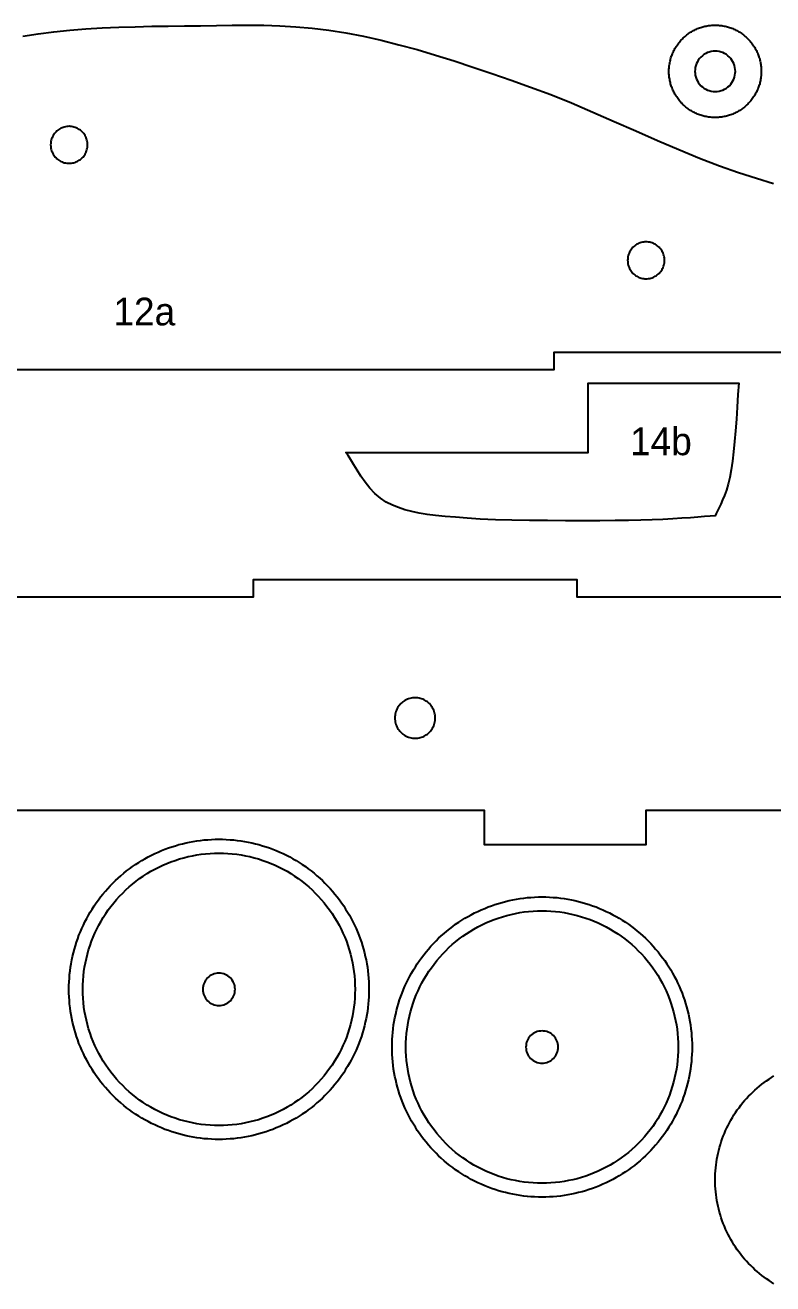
# Model space of a CAD drawing. Header units: metres. Extents: x 6 to 594, y 14 to 134.
# Drawn here: x 278.2 to 343, y 25 to 134 of the extents above; entities that cross this region are included whole.
import ezdxf
from ezdxf.enums import TextEntityAlignment as Align

# ---------------------------------------------------------------- set-up
doc = ezdxf.new("R2010")
doc.units = ezdxf.units.M
for name, color, linetype in [('CORTAR', 1, 'Continuous'), ('GRABAR', 5, 'Continuous'), ('GRABAR_RELLENO', 4, 'Continuous')]:
    doc.layers.add(name, color=color, linetype=linetype)

msp = doc.modelspace()

# ---------------------------------------------------------------- linework, layer by layer
at = {"layer": 'CORTAR'}
for points in [[(278.01, 133.04), (279.33, 133.25), (280.69, 133.43), (282.07, 133.57), (283.47, 133.68), (284.89, 133.77), (286.32, 133.83), (287.75, 133.87), (289.18, 133.9), (290.6, 133.92), (292.01, 133.94), (293.4, 133.95), (294.78, 133.98), (296.15, 133.99), (297.52, 134), (298.89, 133.99), (300.27, 133.94), (301.67, 133.86), (303.09, 133.74), (304.53, 133.57), (306.01, 133.34), (307.52, 133.04), (309.05, 132.7), (310.6, 132.31), (312.17, 131.88), (313.76, 131.41), (315.37, 130.91), (317, 130.37), (318.65, 129.81), (320.32, 129.23), (322.01, 128.64), (323.75, 127.99), (325.55, 127.26), (327.39, 126.48), (329.26, 125.66), (331.14, 124.84), (333.01, 124.02), (334.84, 123.22), (336.64, 122.48), (338.37, 121.81), (340.01, 121.24), (341.58, 120.74), (343.07, 120.3)], [(352.01, 105.64), (324.01, 105.64), (324.01, 104.14), (244.01, 104.14)], [(218, 84.5), (298, 84.5), (298, 86), (298, 86), (326, 86), (326, 84.5), (350, 84.5), (350, 66), (332, 66), (332, 63), (318, 63), (318, 66), (298, 66), (256, 66)], [(343.1, 24.99), (342.88, 25.13), (342.67, 25.27), (342.45, 25.42), (342.25, 25.57), (342.04, 25.72), (341.84, 25.88), (341.64, 26.05), (341.45, 26.22), (341.26, 26.4), (341.08, 26.58), (340.9, 26.76), (340.72, 26.95), (340.55, 27.14), (340.38, 27.34), (340.22, 27.54), (340.07, 27.75), (339.92, 27.95), (339.77, 28.17), (339.63, 28.38), (339.49, 28.6), (339.36, 28.82), (339.24, 29.05), (339.12, 29.28), (339.01, 29.51), (338.9, 29.74), (338.8, 29.98), (338.7, 30.22), (338.61, 30.46), (338.53, 30.71), (338.45, 30.95), (338.38, 31.2), (338.31, 31.45), (338.26, 31.7), (338.2, 31.95), (338.15, 32.2), (338.11, 32.46), (338.08, 32.71), (338.05, 32.97), (338.03, 33.23), (338.01, 33.48), (338, 33.74), (338, 34), (338, 34.26), (338.01, 34.52), (338.03, 34.77), (338.05, 35.03), (338.08, 35.29), (338.11, 35.54), (338.15, 35.8), (338.2, 36.05), (338.26, 36.3), (338.31, 36.55), (338.38, 36.8), (338.45, 37.05), (338.53, 37.29), (338.61, 37.54), (338.7, 37.78), (338.8, 38.02), (338.9, 38.26), (339.01, 38.49), (339.12, 38.72), (339.24, 38.95), (339.36, 39.18), (339.49, 39.4), (339.63, 39.62), (339.77, 39.83), (339.92, 40.05), (340.07, 40.25), (340.22, 40.46), (340.38, 40.66), (340.55, 40.86), (340.72, 41.05), (340.9, 41.24), (341.08, 41.42), (341.26, 41.6), (341.45, 41.78), (341.64, 41.95), (341.84, 42.12), (342.04, 42.28), (342.25, 42.43), (342.45, 42.58), (342.67, 42.73), (342.88, 42.87), (343.1, 43.01)]]:
    msp.add_lwpolyline(points, dxfattribs=at)
for points in [[(342, 129.9), (342, 129.8), (341.99, 129.71), (341.98, 129.61), (341.97, 129.51), (341.96, 129.41), (341.94, 129.32), (341.92, 129.22), (341.9, 129.12), (341.88, 129.03), (341.86, 128.93), (341.83, 128.84), (341.8, 128.75), (341.77, 128.65), (341.73, 128.56), (341.7, 128.47), (341.66, 128.38), (341.62, 128.29), (341.57, 128.2), (341.53, 128.11), (341.48, 128.03), (341.43, 127.94), (341.38, 127.86), (341.33, 127.78), (341.27, 127.7), (341.21, 127.62), (341.15, 127.54), (341.09, 127.46), (341.03, 127.39), (340.96, 127.31), (340.9, 127.24), (340.83, 127.17), (340.76, 127.1), (340.69, 127.04), (340.61, 126.97), (340.54, 126.91), (340.46, 126.85), (340.38, 126.79), (340.3, 126.73), (340.22, 126.67), (340.14, 126.62), (340.06, 126.57), (339.97, 126.52), (339.89, 126.47), (339.8, 126.43), (339.71, 126.38), (339.62, 126.34), (339.53, 126.3), (339.44, 126.27), (339.35, 126.23), (339.25, 126.2), (339.16, 126.17), (339.07, 126.14), (338.97, 126.12), (338.88, 126.1), (338.78, 126.08), (338.68, 126.06), (338.59, 126.04), (338.49, 126.03), (338.39, 126.02), (338.29, 126.01), (338.2, 126), (338.1, 126), (338, 126), (337.9, 126), (337.8, 126), (337.71, 126.01), (337.61, 126.02), (337.51, 126.03), (337.41, 126.04), (337.32, 126.06), (337.22, 126.08), (337.12, 126.1), (337.03, 126.12), (336.93, 126.14), (336.84, 126.17), (336.75, 126.2), (336.65, 126.23), (336.56, 126.27), (336.47, 126.3), (336.38, 126.34), (336.29, 126.38), (336.2, 126.43), (336.11, 126.47), (336.03, 126.52), (335.94, 126.57), (335.86, 126.62), (335.78, 126.67), (335.7, 126.73), (335.62, 126.79), (335.54, 126.85), (335.46, 126.91), (335.39, 126.97), (335.31, 127.04), (335.24, 127.1), (335.17, 127.17), (335.1, 127.24), (335.04, 127.31), (334.97, 127.39), (334.91, 127.46), (334.85, 127.54), (334.79, 127.62), (334.73, 127.7), (334.67, 127.78), (334.62, 127.86), (334.57, 127.94), (334.52, 128.03), (334.47, 128.11), (334.43, 128.2), (334.38, 128.29), (334.34, 128.38), (334.3, 128.47), (334.27, 128.56), (334.23, 128.65), (334.2, 128.75), (334.17, 128.84), (334.14, 128.93), (334.12, 129.03), (334.1, 129.12), (334.08, 129.22), (334.06, 129.32), (334.04, 129.41), (334.03, 129.51), (334.02, 129.61), (334.01, 129.71), (334, 129.8), (334, 129.9), (334, 130), (334, 130.1), (334, 130.2), (334.01, 130.29), (334.02, 130.39), (334.03, 130.49), (334.04, 130.59), (334.06, 130.68), (334.08, 130.78), (334.1, 130.88), (334.12, 130.97), (334.14, 131.07), (334.17, 131.16), (334.2, 131.25), (334.23, 131.35), (334.27, 131.44), (334.3, 131.53), (334.34, 131.62), (334.38, 131.71), (334.43, 131.8), (334.47, 131.89), (334.52, 131.97), (334.57, 132.06), (334.62, 132.14), (334.67, 132.22), (334.73, 132.3), (334.79, 132.38), (334.85, 132.46), (334.91, 132.54), (334.97, 132.61), (335.04, 132.69), (335.1, 132.76), (335.17, 132.83), (335.24, 132.9), (335.31, 132.96), (335.39, 133.03), (335.46, 133.09), (335.54, 133.15), (335.62, 133.21), (335.7, 133.27), (335.78, 133.33), (335.86, 133.38), (335.94, 133.43), (336.03, 133.48), (336.11, 133.53), (336.2, 133.57), (336.29, 133.62), (336.38, 133.66), (336.47, 133.7), (336.56, 133.73), (336.65, 133.77), (336.75, 133.8), (336.84, 133.83), (336.93, 133.86), (337.03, 133.88), (337.12, 133.9), (337.22, 133.92), (337.32, 133.94), (337.41, 133.96), (337.51, 133.97), (337.61, 133.98), (337.71, 133.99), (337.8, 134), (337.9, 134), (338, 134), (338.1, 134), (338.2, 134), (338.29, 133.99), (338.39, 133.98), (338.49, 133.97), (338.59, 133.96), (338.68, 133.94), (338.78, 133.92), (338.88, 133.9), (338.97, 133.88), (339.07, 133.86), (339.16, 133.83), (339.25, 133.8), (339.35, 133.77), (339.44, 133.73), (339.53, 133.7), (339.62, 133.66), (339.71, 133.62), (339.8, 133.57), (339.89, 133.53), (339.97, 133.48), (340.06, 133.43), (340.14, 133.38), (340.22, 133.33), (340.3, 133.27), (340.38, 133.21), (340.46, 133.15), (340.54, 133.09), (340.61, 133.03), (340.69, 132.96), (340.76, 132.9), (340.83, 132.83), (340.9, 132.76), (340.96, 132.69), (341.03, 132.61), (341.09, 132.54), (341.15, 132.46), (341.21, 132.38), (341.27, 132.3), (341.33, 132.22), (341.38, 132.14), (341.43, 132.06), (341.48, 131.97), (341.53, 131.89), (341.57, 131.8), (341.62, 131.71), (341.66, 131.62), (341.7, 131.53), (341.73, 131.44), (341.77, 131.35), (341.8, 131.25), (341.83, 131.16), (341.86, 131.07), (341.88, 130.97), (341.9, 130.88), (341.92, 130.78), (341.94, 130.68), (341.96, 130.59), (341.97, 130.49), (341.98, 130.39), (341.99, 130.29), (342, 130.2), (342, 130.1), (342, 130), (342, 129.9)], [(339.74, 130.17), (339.72, 130.34), (339.67, 130.51), (339.62, 130.67), (339.54, 130.82), (339.46, 130.97), (339.35, 131.11), (339.24, 131.24), (339.11, 131.35), (338.97, 131.46), (338.82, 131.54), (338.67, 131.62), (338.51, 131.67), (338.34, 131.72), (338.17, 131.74), (338, 131.75), (337.83, 131.74), (337.66, 131.72), (337.49, 131.67), (337.33, 131.62), (337.18, 131.54), (337.03, 131.46), (336.89, 131.35), (336.76, 131.24), (336.65, 131.11), (336.54, 130.97), (336.46, 130.82), (336.38, 130.67), (336.33, 130.51), (336.28, 130.34), (336.26, 130.17), (336.25, 130), (336.26, 129.83), (336.28, 129.66), (336.33, 129.49), (336.38, 129.33), (336.46, 129.18), (336.54, 129.03), (336.65, 128.89), (336.76, 128.76), (336.89, 128.65), (337.03, 128.54), (337.18, 128.46), (337.33, 128.38), (337.49, 128.33), (337.66, 128.28), (337.83, 128.26), (338, 128.25), (338.17, 128.26), (338.34, 128.28), (338.51, 128.33), (338.67, 128.38), (338.82, 128.46), (338.97, 128.54), (339.11, 128.65), (339.24, 128.76), (339.35, 128.89), (339.46, 129.03), (339.54, 129.18), (339.62, 129.33), (339.67, 129.49), (339.72, 129.66), (339.74, 129.83), (339.75, 130), (339.74, 130.17)], [(283.58, 123.95), (283.56, 124.05), (283.53, 124.15), (283.49, 124.25), (283.45, 124.34), (283.4, 124.44), (283.34, 124.52), (283.28, 124.61), (283.22, 124.69), (283.15, 124.77), (283.07, 124.84), (282.99, 124.9), (282.9, 124.97), (282.81, 125.02), (282.72, 125.07), (282.63, 125.11), (282.53, 125.15), (282.43, 125.18), (282.33, 125.2), (282.22, 125.22), (282.12, 125.23), (282.01, 125.24), (281.91, 125.23), (281.81, 125.22), (281.7, 125.2), (281.6, 125.18), (281.5, 125.15), (281.4, 125.11), (281.31, 125.07), (281.21, 125.02), (281.13, 124.97), (281.04, 124.9), (280.96, 124.84), (280.88, 124.77), (280.81, 124.69), (280.74, 124.61), (280.68, 124.52), (280.63, 124.44), (280.58, 124.34), (280.54, 124.25), (280.5, 124.15), (280.47, 124.05), (280.44, 123.95), (280.43, 123.84), (280.42, 123.74), (280.41, 123.64), (280.42, 123.53), (280.43, 123.43), (280.44, 123.32), (280.47, 123.22), (280.5, 123.12), (280.54, 123.02), (280.58, 122.93), (280.63, 122.84), (280.68, 122.75), (280.74, 122.66), (280.81, 122.58), (280.88, 122.5), (280.96, 122.43), (281.04, 122.37), (281.13, 122.3), (281.21, 122.25), (281.31, 122.2), (281.4, 122.16), (281.5, 122.12), (281.6, 122.09), (281.7, 122.07), (281.81, 122.05), (281.91, 122.04), (282.01, 122.04), (282.12, 122.04), (282.22, 122.05), (282.33, 122.07), (282.43, 122.09), (282.53, 122.12), (282.63, 122.16), (282.72, 122.2), (282.81, 122.25), (282.9, 122.3), (282.99, 122.37), (283.07, 122.43), (283.15, 122.5), (283.22, 122.58), (283.28, 122.66), (283.34, 122.75), (283.4, 122.84), (283.45, 122.93), (283.49, 123.02), (283.53, 123.12), (283.56, 123.22), (283.58, 123.32), (283.6, 123.43), (283.61, 123.53), (283.61, 123.64), (283.61, 123.74), (283.6, 123.84), (283.58, 123.95)], [(333.6, 113.84), (333.58, 113.95), (333.56, 114.05), (333.53, 114.15), (333.49, 114.25), (333.45, 114.34), (333.4, 114.44), (333.34, 114.52), (333.28, 114.61), (333.22, 114.69), (333.15, 114.77), (333.07, 114.84), (332.99, 114.9), (332.9, 114.97), (332.81, 115.02), (332.72, 115.07), (332.63, 115.11), (332.53, 115.15), (332.43, 115.18), (332.33, 115.2), (332.22, 115.22), (332.12, 115.23), (332.01, 115.24), (331.91, 115.23), (331.81, 115.22), (331.7, 115.2), (331.6, 115.18), (331.5, 115.15), (331.4, 115.11), (331.31, 115.07), (331.21, 115.02), (331.13, 114.97), (331.04, 114.9), (330.96, 114.84), (330.88, 114.77), (330.81, 114.69), (330.74, 114.61), (330.68, 114.52), (330.63, 114.44), (330.58, 114.34), (330.54, 114.25), (330.5, 114.15), (330.47, 114.05), (330.44, 113.95), (330.43, 113.84), (330.42, 113.74), (330.41, 113.64), (330.42, 113.53), (330.43, 113.43), (330.44, 113.32), (330.47, 113.22), (330.5, 113.12), (330.54, 113.02), (330.58, 112.93), (330.63, 112.84), (330.68, 112.75), (330.74, 112.66), (330.81, 112.58), (330.88, 112.5), (330.96, 112.43), (331.04, 112.37), (331.13, 112.3), (331.21, 112.25), (331.31, 112.2), (331.4, 112.16), (331.5, 112.12), (331.6, 112.09), (331.7, 112.07), (331.81, 112.05), (331.91, 112.04), (332.01, 112.04), (332.12, 112.04), (332.22, 112.05), (332.33, 112.07), (332.43, 112.09), (332.53, 112.12), (332.63, 112.16), (332.72, 112.2), (332.81, 112.25), (332.9, 112.3), (332.99, 112.37), (333.07, 112.43), (333.15, 112.5), (333.22, 112.58), (333.28, 112.66), (333.34, 112.75), (333.4, 112.84), (333.45, 112.93), (333.49, 113.02), (333.53, 113.12), (333.56, 113.22), (333.58, 113.32), (333.6, 113.43), (333.61, 113.53), (333.61, 113.64), (333.61, 113.74), (333.6, 113.84)], [(339.68, 97.93), (339.6, 97.05), (339.5, 96.24), (339.4, 95.5), (339.28, 94.84), (339.14, 94.25), (338.98, 93.73), (338.82, 93.28), (338.65, 92.88), (338.49, 92.52), (338.34, 92.22), (338.2, 91.95), (338.09, 91.71), (338, 91.5), (337.58, 91.47), (337.08, 91.44), (336.51, 91.39), (335.85, 91.34), (335.12, 91.29), (334.33, 91.24), (333.46, 91.19), (332.54, 91.15), (331.55, 91.12), (330.5, 91.1), (329.33, 91.09), (328, 91.08), (326.56, 91.08), (325.03, 91.08), (323.47, 91.09), (321.91, 91.1), (320.39, 91.13), (318.96, 91.17), (317.65, 91.23), (316.5, 91.3), (315.5, 91.38), (314.6, 91.46), (313.78, 91.54), (313.03, 91.63), (312.34, 91.74), (311.71, 91.87), (311.12, 92.03), (310.56, 92.22), (310.03, 92.44), (309.5, 92.7), (308.99, 93.03), (308.52, 93.44), (308.08, 93.91), (307.68, 94.42), (307.31, 94.94), (306.98, 95.45), (306.68, 95.93), (306.42, 96.37), (306.19, 96.73), (306, 97), (327, 97), (327, 103), (340.04, 103), (339.98, 102.02), (339.91, 100.92), (339.84, 99.88), (339.76, 98.88), (339.68, 97.93)], [(313.75, 74.11), (313.74, 74.23), (313.72, 74.34), (313.69, 74.45), (313.66, 74.56), (313.62, 74.67), (313.57, 74.77), (313.52, 74.88), (313.46, 74.97), (313.39, 75.07), (313.32, 75.15), (313.24, 75.24), (313.15, 75.32), (313.07, 75.39), (312.97, 75.46), (312.88, 75.52), (312.77, 75.57), (312.67, 75.62), (312.56, 75.66), (312.45, 75.69), (312.34, 75.72), (312.23, 75.74), (312.11, 75.75), (312, 75.75), (311.89, 75.75), (311.77, 75.74), (311.66, 75.72), (311.55, 75.69), (311.44, 75.66), (311.33, 75.62), (311.23, 75.57), (311.12, 75.52), (311.03, 75.46), (310.93, 75.39), (310.85, 75.32), (310.76, 75.24), (310.68, 75.15), (310.61, 75.07), (310.54, 74.97), (310.48, 74.88), (310.43, 74.77), (310.38, 74.67), (310.34, 74.56), (310.31, 74.45), (310.28, 74.34), (310.26, 74.23), (310.25, 74.11), (310.25, 74), (310.25, 73.89), (310.26, 73.77), (310.28, 73.66), (310.31, 73.55), (310.34, 73.44), (310.38, 73.33), (310.43, 73.23), (310.48, 73.12), (310.54, 73.03), (310.61, 72.93), (310.68, 72.85), (310.76, 72.76), (310.85, 72.68), (310.93, 72.61), (311.03, 72.54), (311.12, 72.48), (311.23, 72.43), (311.33, 72.38), (311.44, 72.34), (311.55, 72.31), (311.66, 72.28), (311.77, 72.26), (311.89, 72.25), (312, 72.25), (312.11, 72.25), (312.23, 72.26), (312.34, 72.28), (312.45, 72.31), (312.56, 72.34), (312.67, 72.38), (312.77, 72.43), (312.88, 72.48), (312.97, 72.54), (313.07, 72.61), (313.15, 72.68), (313.24, 72.76), (313.32, 72.85), (313.39, 72.93), (313.46, 73.03), (313.52, 73.12), (313.57, 73.23), (313.62, 73.33), (313.66, 73.44), (313.69, 73.55), (313.72, 73.66), (313.74, 73.77), (313.75, 73.89), (313.75, 74), (313.75, 74.11)], [(308, 50.18), (307.98, 49.86), (307.96, 49.54), (307.94, 49.23), (307.9, 48.91), (307.86, 48.59), (307.81, 48.28), (307.75, 47.96), (307.68, 47.65), (307.61, 47.34), (307.53, 47.03), (307.44, 46.73), (307.34, 46.42), (307.24, 46.12), (307.13, 45.82), (307.01, 45.53), (306.88, 45.23), (306.75, 44.94), (306.61, 44.66), (306.46, 44.37), (306.31, 44.09), (306.15, 43.82), (305.98, 43.55), (305.81, 43.28), (305.63, 43.01), (305.44, 42.76), (305.25, 42.5), (305.05, 42.25), (304.84, 42.01), (304.63, 41.77), (304.42, 41.54), (304.19, 41.31), (303.96, 41.08), (303.73, 40.87), (303.49, 40.66), (303.25, 40.45), (303, 40.25), (302.74, 40.06), (302.49, 39.87), (302.22, 39.69), (301.95, 39.52), (301.68, 39.35), (301.41, 39.19), (301.13, 39.04), (300.84, 38.89), (300.56, 38.75), (300.27, 38.62), (299.97, 38.49), (299.68, 38.37), (299.38, 38.26), (299.08, 38.16), (298.77, 38.06), (298.47, 37.97), (298.16, 37.89), (297.85, 37.82), (297.54, 37.75), (297.22, 37.69), (296.91, 37.64), (296.59, 37.6), (296.27, 37.56), (295.96, 37.54), (295.64, 37.52), (295.32, 37.5), (295, 37.5), (294.68, 37.5), (294.36, 37.52), (294.04, 37.54), (293.73, 37.56), (293.41, 37.6), (293.09, 37.64), (292.78, 37.69), (292.46, 37.75), (292.15, 37.82), (291.84, 37.89), (291.53, 37.97), (291.23, 38.06), (290.92, 38.16), (290.62, 38.26), (290.32, 38.37), (290.03, 38.49), (289.73, 38.62), (289.44, 38.75), (289.16, 38.89), (288.87, 39.04), (288.59, 39.19), (288.32, 39.35), (288.05, 39.52), (287.78, 39.69), (287.51, 39.87), (287.26, 40.06), (287, 40.25), (286.75, 40.45), (286.51, 40.66), (286.27, 40.87), (286.04, 41.08), (285.81, 41.31), (285.58, 41.54), (285.37, 41.77), (285.16, 42.01), (284.95, 42.25), (284.75, 42.5), (284.56, 42.76), (284.37, 43.01), (284.19, 43.28), (284.02, 43.55), (283.85, 43.82), (283.69, 44.09), (283.54, 44.37), (283.39, 44.66), (283.25, 44.94), (283.12, 45.23), (282.99, 45.53), (282.87, 45.82), (282.76, 46.12), (282.66, 46.42), (282.56, 46.73), (282.47, 47.03), (282.39, 47.34), (282.32, 47.65), (282.25, 47.96), (282.19, 48.28), (282.14, 48.59), (282.1, 48.91), (282.06, 49.23), (282.04, 49.54), (282.02, 49.86), (282, 50.18), (282, 50.5), (282, 50.82), (282.02, 51.14), (282.04, 51.46), (282.06, 51.77), (282.1, 52.09), (282.14, 52.41), (282.19, 52.72), (282.25, 53.04), (282.32, 53.35), (282.39, 53.66), (282.47, 53.97), (282.56, 54.27), (282.66, 54.58), (282.76, 54.88), (282.87, 55.18), (282.99, 55.47), (283.12, 55.77), (283.25, 56.06), (283.39, 56.34), (283.54, 56.63), (283.69, 56.91), (283.85, 57.18), (284.02, 57.45), (284.19, 57.72), (284.37, 57.99), (284.56, 58.24), (284.75, 58.5), (284.95, 58.75), (285.16, 58.99), (285.37, 59.23), (285.58, 59.46), (285.81, 59.69), (286.04, 59.92), (286.27, 60.13), (286.51, 60.34), (286.75, 60.55), (287, 60.75), (287.26, 60.94), (287.51, 61.13), (287.78, 61.31), (288.05, 61.48), (288.32, 61.65), (288.59, 61.81), (288.87, 61.96), (289.16, 62.11), (289.44, 62.25), (289.73, 62.38), (290.03, 62.51), (290.32, 62.63), (290.62, 62.74), (290.92, 62.84), (291.23, 62.94), (291.53, 63.03), (291.84, 63.11), (292.15, 63.18), (292.46, 63.25), (292.78, 63.31), (293.09, 63.36), (293.41, 63.4), (293.73, 63.44), (294.04, 63.46), (294.36, 63.48), (294.68, 63.5), (295, 63.5), (295.32, 63.5), (295.64, 63.48), (295.96, 63.46), (296.27, 63.44), (296.59, 63.4), (296.91, 63.36), (297.22, 63.31), (297.54, 63.25), (297.85, 63.18), (298.16, 63.11), (298.47, 63.03), (298.77, 62.94), (299.08, 62.84), (299.38, 62.74), (299.68, 62.63), (299.97, 62.51), (300.27, 62.38), (300.56, 62.25), (300.84, 62.11), (301.13, 61.96), (301.41, 61.81), (301.68, 61.65), (301.95, 61.48), (302.22, 61.31), (302.49, 61.13), (302.74, 60.94), (303, 60.75), (303.25, 60.55), (303.49, 60.34), (303.73, 60.13), (303.96, 59.92), (304.19, 59.69), (304.42, 59.46), (304.63, 59.23), (304.84, 58.99), (305.05, 58.75), (305.25, 58.5), (305.44, 58.24), (305.63, 57.99), (305.81, 57.72), (305.98, 57.45), (306.15, 57.18), (306.31, 56.91), (306.46, 56.63), (306.61, 56.34), (306.75, 56.06), (306.88, 55.77), (307.01, 55.47), (307.13, 55.18), (307.24, 54.88), (307.34, 54.58), (307.44, 54.27), (307.53, 53.97), (307.61, 53.66), (307.68, 53.35), (307.75, 53.04), (307.81, 52.72), (307.86, 52.41), (307.9, 52.09), (307.94, 51.77), (307.96, 51.46), (307.98, 51.14), (308, 50.82), (308, 50.5), (308, 50.18)], [(336, 45.18), (335.98, 44.86), (335.96, 44.54), (335.94, 44.23), (335.9, 43.91), (335.86, 43.59), (335.81, 43.28), (335.75, 42.96), (335.68, 42.65), (335.61, 42.34), (335.53, 42.03), (335.44, 41.73), (335.34, 41.42), (335.24, 41.12), (335.13, 40.82), (335.01, 40.53), (334.88, 40.23), (334.75, 39.94), (334.61, 39.66), (334.46, 39.37), (334.31, 39.09), (334.15, 38.82), (333.98, 38.55), (333.81, 38.28), (333.63, 38.01), (333.44, 37.76), (333.25, 37.5), (333.05, 37.25), (332.84, 37.01), (332.63, 36.77), (332.42, 36.54), (332.19, 36.31), (331.96, 36.08), (331.73, 35.87), (331.49, 35.66), (331.25, 35.45), (331, 35.25), (330.74, 35.06), (330.49, 34.87), (330.22, 34.69), (329.95, 34.52), (329.68, 34.35), (329.41, 34.19), (329.13, 34.04), (328.84, 33.89), (328.56, 33.75), (328.27, 33.62), (327.97, 33.49), (327.68, 33.37), (327.38, 33.26), (327.08, 33.16), (326.77, 33.06), (326.47, 32.97), (326.16, 32.89), (325.85, 32.82), (325.54, 32.75), (325.22, 32.69), (324.91, 32.64), (324.59, 32.6), (324.27, 32.56), (323.96, 32.54), (323.64, 32.52), (323.32, 32.5), (323, 32.5), (322.68, 32.5), (322.36, 32.52), (322.04, 32.54), (321.73, 32.56), (321.41, 32.6), (321.09, 32.64), (320.78, 32.69), (320.46, 32.75), (320.15, 32.82), (319.84, 32.89), (319.53, 32.97), (319.23, 33.06), (318.92, 33.16), (318.62, 33.26), (318.32, 33.37), (318.03, 33.49), (317.73, 33.62), (317.44, 33.75), (317.16, 33.89), (316.87, 34.04), (316.59, 34.19), (316.32, 34.35), (316.05, 34.52), (315.78, 34.69), (315.51, 34.87), (315.26, 35.06), (315, 35.25), (314.75, 35.45), (314.51, 35.66), (314.27, 35.87), (314.04, 36.08), (313.81, 36.31), (313.58, 36.54), (313.37, 36.77), (313.16, 37.01), (312.95, 37.25), (312.75, 37.5), (312.56, 37.76), (312.37, 38.01), (312.19, 38.28), (312.02, 38.55), (311.85, 38.82), (311.69, 39.09), (311.54, 39.37), (311.39, 39.66), (311.25, 39.94), (311.12, 40.23), (310.99, 40.53), (310.87, 40.82), (310.76, 41.12), (310.66, 41.42), (310.56, 41.73), (310.47, 42.03), (310.39, 42.34), (310.32, 42.65), (310.25, 42.96), (310.19, 43.28), (310.14, 43.59), (310.1, 43.91), (310.06, 44.23), (310.04, 44.54), (310.02, 44.86), (310, 45.18), (310, 45.5), (310, 45.82), (310.02, 46.14), (310.04, 46.46), (310.06, 46.77), (310.1, 47.09), (310.14, 47.41), (310.19, 47.72), (310.25, 48.04), (310.32, 48.35), (310.39, 48.66), (310.47, 48.97), (310.56, 49.27), (310.66, 49.58), (310.76, 49.88), (310.87, 50.18), (310.99, 50.47), (311.12, 50.77), (311.25, 51.06), (311.39, 51.34), (311.54, 51.63), (311.69, 51.91), (311.85, 52.18), (312.02, 52.45), (312.19, 52.72), (312.37, 52.99), (312.56, 53.24), (312.75, 53.5), (312.95, 53.75), (313.16, 53.99), (313.37, 54.23), (313.58, 54.46), (313.81, 54.69), (314.04, 54.92), (314.27, 55.13), (314.51, 55.34), (314.75, 55.55), (315, 55.75), (315.26, 55.94), (315.51, 56.13), (315.78, 56.31), (316.05, 56.48), (316.32, 56.65), (316.59, 56.81), (316.87, 56.96), (317.16, 57.11), (317.44, 57.25), (317.73, 57.38), (318.03, 57.51), (318.32, 57.63), (318.62, 57.74), (318.92, 57.84), (319.23, 57.94), (319.53, 58.03), (319.84, 58.11), (320.15, 58.18), (320.46, 58.25), (320.78, 58.31), (321.09, 58.36), (321.41, 58.4), (321.73, 58.44), (322.04, 58.46), (322.36, 58.48), (322.68, 58.5), (323, 58.5), (323.32, 58.5), (323.64, 58.48), (323.96, 58.46), (324.27, 58.44), (324.59, 58.4), (324.91, 58.36), (325.22, 58.31), (325.54, 58.25), (325.85, 58.18), (326.16, 58.11), (326.47, 58.03), (326.77, 57.94), (327.08, 57.84), (327.38, 57.74), (327.68, 57.63), (327.97, 57.51), (328.27, 57.38), (328.56, 57.25), (328.84, 57.11), (329.13, 56.96), (329.41, 56.81), (329.68, 56.65), (329.95, 56.48), (330.22, 56.31), (330.49, 56.13), (330.74, 55.94), (331, 55.75), (331.25, 55.55), (331.49, 55.34), (331.73, 55.13), (331.96, 54.92), (332.19, 54.69), (332.42, 54.46), (332.63, 54.23), (332.84, 53.99), (333.05, 53.75), (333.25, 53.5), (333.44, 53.24), (333.63, 52.99), (333.81, 52.72), (333.98, 52.45), (334.15, 52.18), (334.31, 51.91), (334.46, 51.63), (334.61, 51.34), (334.75, 51.06), (334.88, 50.77), (335.01, 50.47), (335.13, 50.18), (335.24, 49.88), (335.34, 49.58), (335.44, 49.27), (335.53, 48.97), (335.61, 48.66), (335.68, 48.35), (335.75, 48.04), (335.81, 47.72), (335.86, 47.41), (335.9, 47.09), (335.94, 46.77), (335.96, 46.46), (335.98, 46.14), (336, 45.82), (336, 45.5), (336, 45.18)], [(296.39, 50.64), (296.37, 50.77), (296.34, 50.91), (296.29, 51.04), (296.23, 51.16), (296.16, 51.28), (296.08, 51.39), (295.99, 51.49), (295.89, 51.58), (295.78, 51.66), (295.66, 51.73), (295.54, 51.79), (295.41, 51.84), (295.27, 51.87), (295.14, 51.89), (295, 51.9), (294.86, 51.89), (294.73, 51.87), (294.59, 51.84), (294.46, 51.79), (294.34, 51.73), (294.22, 51.66), (294.11, 51.58), (294.01, 51.49), (293.92, 51.39), (293.84, 51.28), (293.77, 51.16), (293.71, 51.04), (293.66, 50.91), (293.63, 50.77), (293.61, 50.64), (293.6, 50.5), (293.61, 50.36), (293.63, 50.23), (293.66, 50.09), (293.71, 49.96), (293.77, 49.84), (293.84, 49.72), (293.92, 49.61), (294.01, 49.51), (294.11, 49.42), (294.22, 49.34), (294.34, 49.27), (294.46, 49.21), (294.59, 49.16), (294.73, 49.13), (294.86, 49.11), (295, 49.1), (295.14, 49.11), (295.27, 49.13), (295.41, 49.16), (295.54, 49.21), (295.66, 49.27), (295.78, 49.34), (295.89, 49.42), (295.99, 49.51), (296.08, 49.61), (296.16, 49.72), (296.23, 49.84), (296.29, 49.96), (296.34, 50.09), (296.37, 50.23), (296.39, 50.36), (296.4, 50.5), (296.39, 50.64)], [(324.39, 45.64), (324.37, 45.77), (324.34, 45.91), (324.29, 46.04), (324.23, 46.16), (324.16, 46.28), (324.08, 46.39), (323.99, 46.49), (323.89, 46.58), (323.78, 46.66), (323.66, 46.73), (323.54, 46.79), (323.41, 46.84), (323.27, 46.87), (323.14, 46.89), (323, 46.9), (322.86, 46.89), (322.73, 46.87), (322.59, 46.84), (322.46, 46.79), (322.34, 46.73), (322.22, 46.66), (322.11, 46.58), (322.01, 46.49), (321.92, 46.39), (321.84, 46.28), (321.77, 46.16), (321.71, 46.04), (321.66, 45.91), (321.63, 45.77), (321.61, 45.64), (321.6, 45.5), (321.61, 45.36), (321.63, 45.23), (321.66, 45.09), (321.71, 44.96), (321.77, 44.84), (321.84, 44.72), (321.92, 44.61), (322.01, 44.51), (322.11, 44.42), (322.22, 44.34), (322.34, 44.27), (322.46, 44.21), (322.59, 44.16), (322.73, 44.13), (322.86, 44.11), (323, 44.1), (323.14, 44.11), (323.27, 44.13), (323.41, 44.16), (323.54, 44.21), (323.66, 44.27), (323.78, 44.34), (323.89, 44.42), (323.99, 44.51), (324.08, 44.61), (324.16, 44.72), (324.23, 44.84), (324.29, 44.96), (324.34, 45.09), (324.37, 45.23), (324.39, 45.36), (324.4, 45.5), (324.39, 45.64)]]:
    msp.add_lwpolyline(points, close=True, dxfattribs=at)
at = {"layer": 'GRABAR_RELLENO'}
for points in [[(306.8, 50.5), (306.79, 50.11), (306.77, 49.73), (306.74, 49.34), (306.7, 48.96), (306.64, 48.58), (306.57, 48.2), (306.49, 47.82), (306.4, 47.45), (306.29, 47.07), (306.17, 46.71), (306.04, 46.34), (305.9, 45.98), (305.75, 45.63), (305.58, 45.28), (305.41, 44.94), (305.22, 44.6), (305.02, 44.27), (304.81, 43.94), (304.59, 43.63), (304.36, 43.32), (304.12, 43.01), (303.87, 42.72), (303.61, 42.43), (303.34, 42.16), (303.07, 41.89), (302.78, 41.63), (302.49, 41.38), (302.18, 41.14), (301.87, 40.91), (301.56, 40.69), (301.23, 40.48), (300.9, 40.28), (300.56, 40.09), (300.22, 39.92), (299.87, 39.75), (299.52, 39.6), (299.16, 39.46), (298.79, 39.33), (298.43, 39.21), (298.05, 39.1), (297.68, 39.01), (297.3, 38.93), (296.92, 38.86), (296.54, 38.8), (296.16, 38.76), (295.77, 38.73), (295.39, 38.71), (295, 38.7), (294.61, 38.71), (294.23, 38.73), (293.84, 38.76), (293.46, 38.8), (293.08, 38.86), (292.7, 38.93), (292.32, 39.01), (291.95, 39.1), (291.57, 39.21), (291.21, 39.33), (290.84, 39.46), (290.48, 39.6), (290.13, 39.75), (289.78, 39.92), (289.44, 40.09), (289.1, 40.28), (288.77, 40.48), (288.44, 40.69), (288.13, 40.91), (287.82, 41.14), (287.51, 41.38), (287.22, 41.63), (286.93, 41.89), (286.66, 42.16), (286.39, 42.43), (286.13, 42.72), (285.88, 43.01), (285.64, 43.32), (285.41, 43.63), (285.19, 43.94), (284.98, 44.27), (284.78, 44.6), (284.59, 44.94), (284.42, 45.28), (284.25, 45.63), (284.1, 45.98), (283.96, 46.34), (283.83, 46.71), (283.71, 47.07), (283.6, 47.45), (283.51, 47.82), (283.43, 48.2), (283.36, 48.58), (283.3, 48.96), (283.26, 49.34), (283.23, 49.73), (283.21, 50.11), (283.2, 50.5), (283.21, 50.89), (283.23, 51.27), (283.26, 51.66), (283.3, 52.04), (283.36, 52.42), (283.43, 52.8), (283.51, 53.18), (283.6, 53.55), (283.71, 53.93), (283.83, 54.29), (283.96, 54.66), (284.1, 55.02), (284.25, 55.37), (284.42, 55.72), (284.59, 56.06), (284.78, 56.4), (284.98, 56.73), (285.19, 57.06), (285.41, 57.37), (285.64, 57.68), (285.88, 57.99), (286.13, 58.28), (286.39, 58.57), (286.66, 58.84), (286.93, 59.11), (287.22, 59.37), (287.51, 59.62), (287.82, 59.86), (288.13, 60.09), (288.44, 60.31), (288.77, 60.52), (289.1, 60.72), (289.44, 60.91), (289.78, 61.08), (290.13, 61.25), (290.48, 61.4), (290.84, 61.54), (291.21, 61.67), (291.57, 61.79), (291.95, 61.9), (292.32, 61.99), (292.7, 62.07), (293.08, 62.14), (293.46, 62.2), (293.84, 62.24), (294.23, 62.27), (294.61, 62.29), (295, 62.3), (295.39, 62.29), (295.77, 62.27), (296.16, 62.24), (296.54, 62.2), (296.92, 62.14), (297.3, 62.07), (297.68, 61.99), (298.05, 61.9), (298.43, 61.79), (298.79, 61.67), (299.16, 61.54), (299.52, 61.4), (299.87, 61.25), (300.22, 61.08), (300.56, 60.91), (300.9, 60.72), (301.23, 60.52), (301.56, 60.31), (301.87, 60.09), (302.18, 59.86), (302.49, 59.62), (302.78, 59.37), (303.07, 59.11), (303.34, 58.84), (303.61, 58.57), (303.87, 58.28), (304.12, 57.99), (304.36, 57.68), (304.59, 57.37), (304.81, 57.06), (305.02, 56.73), (305.22, 56.4), (305.41, 56.06), (305.58, 55.72), (305.75, 55.37), (305.9, 55.02), (306.04, 54.66), (306.17, 54.29), (306.29, 53.93), (306.4, 53.55), (306.49, 53.18), (306.57, 52.8), (306.64, 52.42), (306.7, 52.04), (306.74, 51.66), (306.77, 51.27), (306.79, 50.89), (306.8, 50.5)], [(334.8, 45.5), (334.79, 45.11), (334.77, 44.73), (334.74, 44.34), (334.7, 43.96), (334.64, 43.58), (334.57, 43.2), (334.49, 42.82), (334.4, 42.45), (334.29, 42.07), (334.17, 41.71), (334.04, 41.34), (333.9, 40.98), (333.75, 40.63), (333.58, 40.28), (333.41, 39.94), (333.22, 39.6), (333.02, 39.27), (332.81, 38.94), (332.59, 38.63), (332.36, 38.32), (332.12, 38.01), (331.87, 37.72), (331.61, 37.43), (331.34, 37.16), (331.07, 36.89), (330.78, 36.63), (330.49, 36.38), (330.18, 36.14), (329.87, 35.91), (329.56, 35.69), (329.23, 35.48), (328.9, 35.28), (328.56, 35.09), (328.22, 34.92), (327.87, 34.75), (327.52, 34.6), (327.16, 34.46), (326.79, 34.33), (326.43, 34.21), (326.05, 34.1), (325.68, 34.01), (325.3, 33.93), (324.92, 33.86), (324.54, 33.8), (324.16, 33.76), (323.77, 33.73), (323.39, 33.71), (323, 33.7), (322.61, 33.71), (322.23, 33.73), (321.84, 33.76), (321.46, 33.8), (321.08, 33.86), (320.7, 33.93), (320.32, 34.01), (319.95, 34.1), (319.57, 34.21), (319.21, 34.33), (318.84, 34.46), (318.48, 34.6), (318.13, 34.75), (317.78, 34.92), (317.44, 35.09), (317.1, 35.28), (316.77, 35.48), (316.44, 35.69), (316.13, 35.91), (315.82, 36.14), (315.51, 36.38), (315.22, 36.63), (314.93, 36.89), (314.66, 37.16), (314.39, 37.43), (314.13, 37.72), (313.88, 38.01), (313.64, 38.32), (313.41, 38.63), (313.19, 38.94), (312.98, 39.27), (312.78, 39.6), (312.59, 39.94), (312.42, 40.28), (312.25, 40.63), (312.1, 40.98), (311.96, 41.34), (311.83, 41.71), (311.71, 42.07), (311.6, 42.45), (311.51, 42.82), (311.43, 43.2), (311.36, 43.58), (311.3, 43.96), (311.26, 44.34), (311.23, 44.73), (311.21, 45.11), (311.2, 45.5), (311.21, 45.89), (311.23, 46.27), (311.26, 46.66), (311.3, 47.04), (311.36, 47.42), (311.43, 47.8), (311.51, 48.18), (311.6, 48.55), (311.71, 48.93), (311.83, 49.29), (311.96, 49.66), (312.1, 50.02), (312.25, 50.37), (312.42, 50.72), (312.59, 51.06), (312.78, 51.4), (312.98, 51.73), (313.19, 52.06), (313.41, 52.37), (313.64, 52.68), (313.88, 52.99), (314.13, 53.28), (314.39, 53.57), (314.66, 53.84), (314.93, 54.11), (315.22, 54.37), (315.51, 54.62), (315.82, 54.86), (316.13, 55.09), (316.44, 55.31), (316.77, 55.52), (317.1, 55.72), (317.44, 55.91), (317.78, 56.08), (318.13, 56.25), (318.48, 56.4), (318.84, 56.54), (319.21, 56.67), (319.57, 56.79), (319.95, 56.9), (320.32, 56.99), (320.7, 57.07), (321.08, 57.14), (321.46, 57.2), (321.84, 57.24), (322.23, 57.27), (322.61, 57.29), (323, 57.3), (323.39, 57.29), (323.77, 57.27), (324.16, 57.24), (324.54, 57.2), (324.92, 57.14), (325.3, 57.07), (325.68, 56.99), (326.05, 56.9), (326.43, 56.79), (326.79, 56.67), (327.16, 56.54), (327.52, 56.4), (327.87, 56.25), (328.22, 56.08), (328.56, 55.91), (328.9, 55.72), (329.23, 55.52), (329.56, 55.31), (329.87, 55.09), (330.18, 54.86), (330.49, 54.62), (330.78, 54.37), (331.07, 54.11), (331.34, 53.84), (331.61, 53.57), (331.87, 53.28), (332.12, 52.99), (332.36, 52.68), (332.59, 52.37), (332.81, 52.06), (333.02, 51.73), (333.22, 51.4), (333.41, 51.06), (333.58, 50.72), (333.75, 50.37), (333.9, 50.02), (334.04, 49.66), (334.17, 49.29), (334.29, 48.93), (334.4, 48.55), (334.49, 48.18), (334.57, 47.8), (334.64, 47.42), (334.7, 47.04), (334.74, 46.66), (334.77, 46.27), (334.79, 45.89), (334.8, 45.5)]]:
    msp.add_lwpolyline(points, close=True, dxfattribs=at)

# ---------------------------------------------------------------- texts
at = {"layer": 'GRABAR'}
for s, p in [('12a', (288.53, 107.28)), ('14b', (333.3, 96.04))]:
    msp.add_text(s, height=2.4, dxfattribs=at).set_placement(p, align=Align.BOTTOM_CENTER)

doc.saveas('drawing.dxf')
